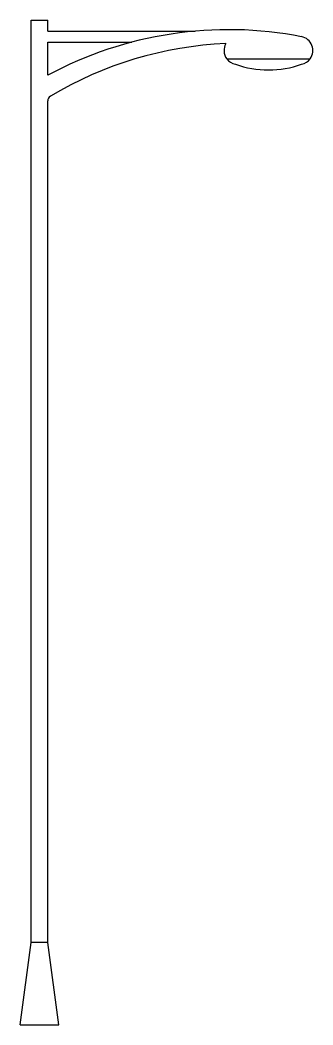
# Model space of a CAD drawing. Header units: millimetres. Extents: x -2874.39 to -2873.33, y 3728.08 to 3731.72.
import ezdxf

# ---------------------------------------------------------------- set-up
doc = ezdxf.new("R2010")
doc.units = ezdxf.units.MM
doc.header["$LTSCALE"] = 10
doc.layers.add('Ele_postes_luz', color=2, linetype='Continuous')

msp = doc.modelspace()

# ---------------------------------------------------------------- linework, layer by layer
at = {"layer": 'Ele_postes_luz'}
for p, q in [((-2874.3545, 3731.719), (-2874.2945, 3731.719)), ((-2874.3545, 3728.3779), (-2874.3545, 3731.719)), ((-2874.2945, 3731.679), (-2874.2945, 3731.719)), ((-2874.2945, 3731.679), (-2873.7601, 3731.679)), ((-2874.2945, 3731.639), (-2873.9898, 3731.639)), ((-2874.2945, 3731.519), (-2874.2945, 3731.639)), ((-2873.6457, 3731.579), (-2873.3433, 3731.579)), ((-2874.2945, 3728.3779), (-2874.2945, 3731.4264)), ((-2874.3945, 3728.079), (-2874.3545, 3728.3779)), ((-2874.3545, 3728.379), (-2874.2945, 3728.379)), ((-2874.2545, 3728.079), (-2874.2945, 3728.3779)), ((-2874.3945, 3728.079), (-2874.2545, 3728.079))]:
    msp.add_line(p, q, dxfattribs=at)
for centre, radius, start, end in [((-2873.6383, 3730.2998), 1.3845, 79.015, 118.2901), ((-2873.3845, 3731.609), 0.051, 323.9601, 78.6901), ((-2873.5879, 3730.2738), 1.3616, 92.5676, 120.781), ((-2873.6045, 3731.609), 0.051, 150.6255, 216.0399), ((-2874.2745, 3731.4264), 0.02, 120.781, 180)]:
    msp.add_arc(centre, radius, start, end, dxfattribs=at)
at = {"layer": 'Ele_postes_luz', "color": 1}
for centre, radius, start, end in [((-2873.6045, 3731.609), 0.051, 216.0399, 258.6901), ((-2873.4945, 3731.899), 0.3606, 250.56, 289.44), ((-2873.3845, 3731.609), 0.051, 281.3099, 323.9601)]:
    msp.add_arc(centre, radius, start, end, dxfattribs=at)

doc.saveas('drawing.dxf')
